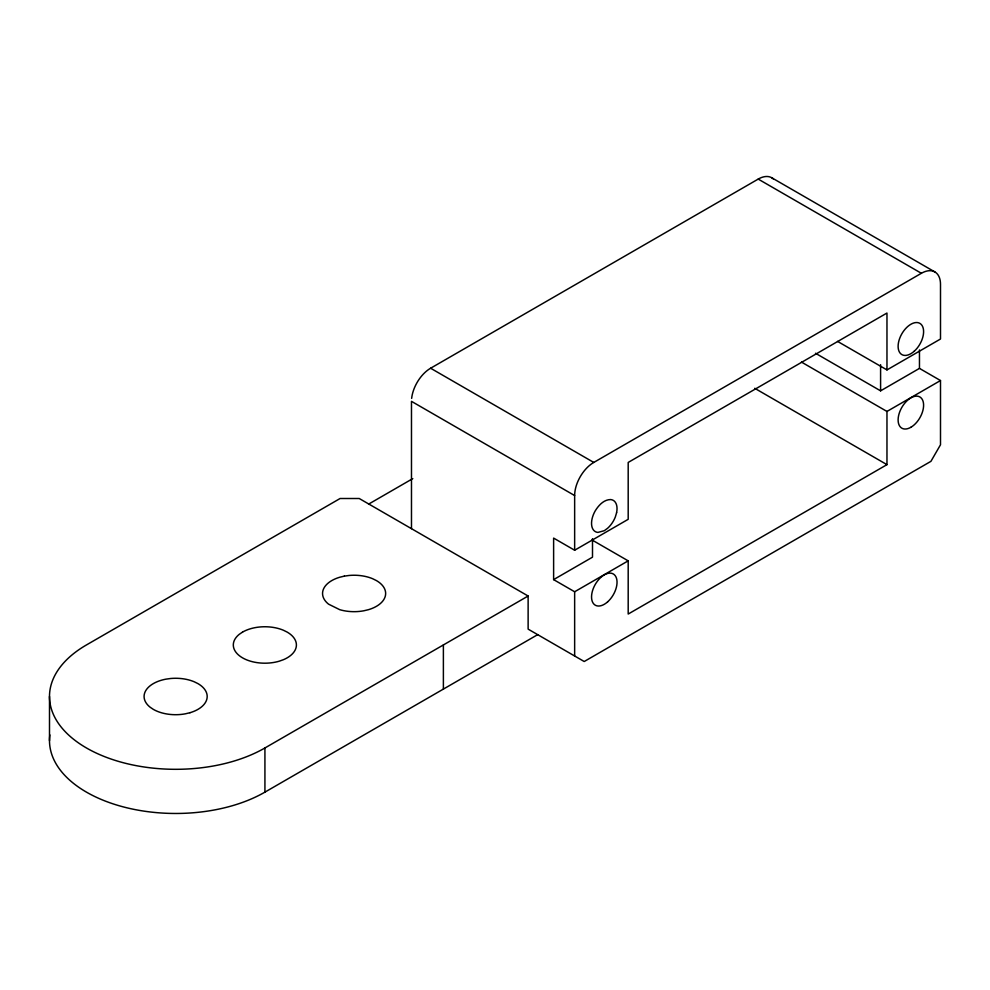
<?xml version="1.0" encoding="UTF-8"?>
<svg xmlns="http://www.w3.org/2000/svg" width="990" height="990" viewBox="0 0 990 990"><rect width="100%" height="100%" fill="white"/><g stroke="black" fill="none" stroke-linecap="round" stroke-linejoin="round"><path stroke-width="1.49" d="M528.128 596.017L264.924 747.97A126.188 72.852 0 0 1 86.464 747.97A126.188 72.852 0 0 1 86.464 644.935L340.102 498.502L359.221 498.502L528.128 596.017L528.128 629.133L584.211 661.518L930.934 461.34L940.5 444.77L940.5 380.544L919.462 368.391L880.593 390.84L815.5 353.257M592.503 538.708L592.503 557.172L553.62 579.62L553.62 538.09L574.646 550.23L628.192 519.317L628.192 462.441L886.966 313.038L886.966 369.914L940.5 339.013L940.5 284.34A27.039 15.617 -60 0 0 921.381 273.29L758.216 179.091L430.613 368.231A27.039 15.617 -60 0 0 411.654 398.376M592.131 540.033L628.192 560.847L628.192 614.048L886.966 464.644L886.966 411.444L801.479 362.093M919.462 368.391L919.462 349.94M368.602 504.133L412.793 478.603M574.646 550.23L574.646 495.557A27.039 15.617 -60 0 1 593.777 462.441L921.381 273.29M553.62 579.62L574.646 591.76L628.192 560.847M886.966 411.444L940.5 380.544M49.884 734.902A126.188 72.852 0 0 0 122.859 806.776A126.188 72.852 0 0 0 264.924 792.136L537.681 634.652M771.73 177.754L934.894 271.953M837.54 341.389L886.966 369.914M754.726 388.303L886.966 464.644M430.613 368.231L593.777 462.441M574.646 495.557L411.481 401.346L411.481 528.672M880.593 364.691L880.593 390.84M574.646 591.76L574.646 655.999M443.384 644.935L443.384 689.102M264.924 747.97L264.924 792.136M49.5 696.453L49.5 740.619M758.216 179.091A27.039 15.617 -60 0 1 773.388 178.967M616.597 512.684L615.335 516.966A18.03 10.407 -60 0 1 607.588 528.289L604.284 530.702L597.911 532.41A18.03 10.407 -60 0 1 595.275 510.778C598.653 505.346 603.776 499.604 610.657 499.554A18.03 10.407 -60 0 1 616.597 512.684M242.55 632.09L239.333 634.268A31.544 18.216 0 0 0 240.867 656.803A31.544 18.216 0 0 0 279.18 661.209L283.4 659.711A31.544 18.216 0 0 0 287.162 632.09L283.4 630.234A31.544 18.216 0 0 0 242.55 632.09M344.347 576.13L339.768 577.232A31.544 18.216 0 0 0 328.569 604.16L339.768 609.692A31.544 18.216 0 0 0 363.837 610.781L368.416 609.692A31.544 18.216 0 0 0 376.398 580.573L372.636 578.717A31.544 18.216 0 0 0 349.161 575.462L344.347 576.13M189.956 712.726L185.378 713.815A31.544 18.216 0 0 1 153.326 709.372L150.109 707.194A31.544 18.216 0 0 1 165.874 679.165L170.688 678.496A31.544 18.216 0 0 1 194.176 681.751L197.938 683.607A31.544 18.216 0 0 1 189.956 712.726M914.166 351.289A18.03 10.407 -60 0 0 919.871 323.371A18.03 10.407 -60 0 0 898.549 342.28A18.03 10.407 -60 0 0 914.166 351.289M607.588 601.895A18.03 10.407 -60 0 0 613.305 573.965A18.03 10.407 -60 0 0 591.983 592.874A18.03 10.407 -60 0 0 607.588 601.895M910.862 427.296A18.03 10.407 -60 0 0 921.9 398.846A18.03 10.407 -60 0 0 899.823 411.593A18.03 10.407 -60 0 0 910.862 427.296"/></g></svg>
